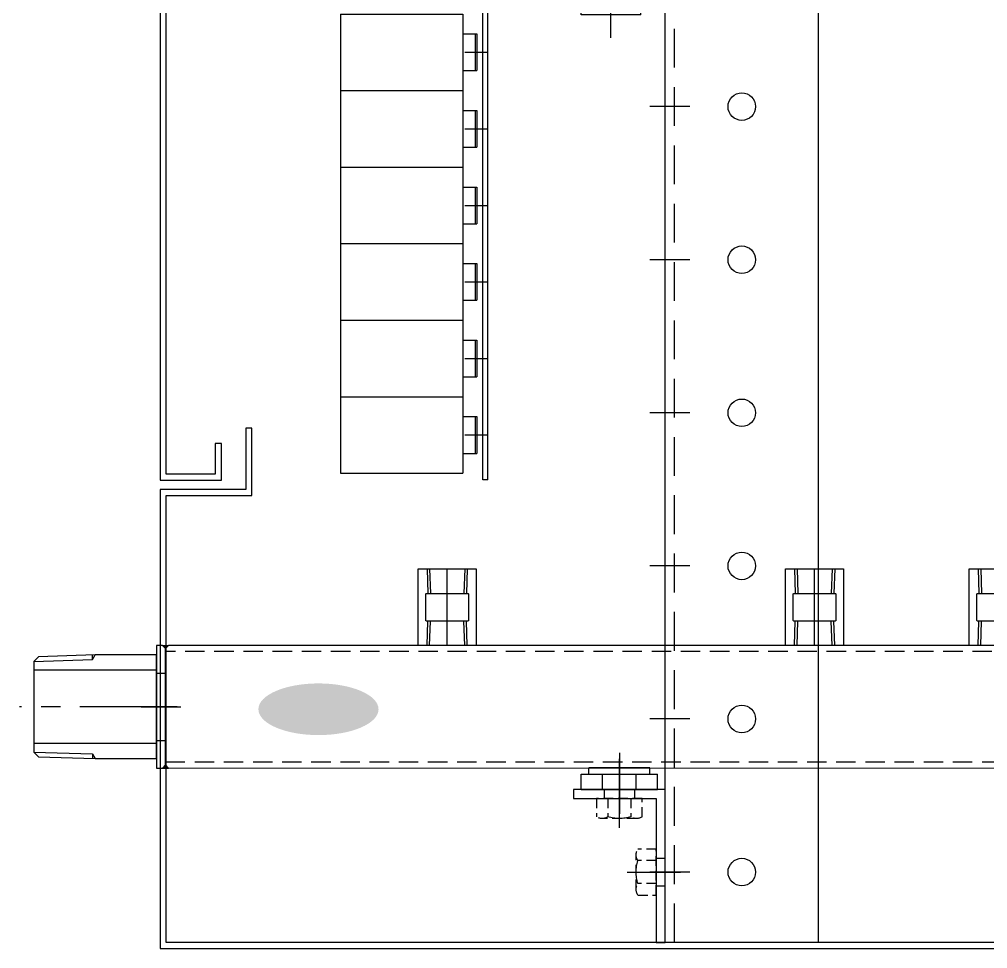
# Model space of a CAD drawing. Header units: millimetres. Extents: x 24815 to 37444, y -10619 to 6020.
# Drawn here: x 35568.8 to 35885.1, y 22 to 325.5 of the extents above; entities that cross this region are included whole.
import ezdxf

# ---------------------------------------------------------------- set-up
doc = ezdxf.new("R2010")
doc.units = ezdxf.units.MM
for name, pattern in [('CENTER', [50.8, 31.75, -6.35, 6.35, -6.35]), ('CENTER1', [10, 7, -1, 1, -1]), ('CENTER2', [28.575, 19.05, -3.175, 3.175, -3.175]), ('HIDDEN', [9.525, 6.35, -3.175]), ('HIDDEN2', [4.7625, 3.175, -1.5875]), ('HIDDENX2', [19.05, 12.7, -6.35])]:
    doc.linetypes.add(name, pattern=pattern)
for name, color, linetype in [('3', 3, 'Continuous'), ('CENTER', 1, 'CENTER'), ('HIDDEN', 2, 'HIDDEN'), ('THIN', 3, 'Continuous')]:
    doc.layers.add(name, color=color, linetype=linetype)

# ---------------------------------------------------------------- blocks, each defined once
blk = doc.blocks.new('234567890oplkjhgijsdertyuioll')
at = {"color": 140}
for p, q in [((-17498.05, 8543.32), (-17498.05, 9439.32)), ((-17448.05, 8543.32), (-17448.05, 9439.32)), ((-17448.05, 8543.32), (-17498.05, 8543.32))]:
    blk.add_line(p, q, dxfattribs=at)
at = {"color": 1}
for p, q in [((-17490.05, 8816.32), (-17503.05, 8816.32)), ((-17490.05, 8766.32), (-17503.05, 8766.32)), ((-17490.05, 8766.32), (-17503.05, 8766.32)), ((-17490.05, 8716.32), (-17503.05, 8716.32)), ((-17490.05, 8666.32), (-17503.05, 8666.32)), ((-17490.05, 8616.32), (-17503.05, 8616.32)), ((-17490.05, 8616.32), (-17503.05, 8616.32)), ((-17490.05, 8566.32), (-17503.05, 8566.32))]:
    blk.add_line(p, q, dxfattribs=at)
at = {"color": 140}
for centre in [(-17473.05, 8816.32), (-17473.05, 8766.32), (-17473.05, 8716.32), (-17473.05, 8666.32), (-17473.05, 8616.32), (-17473.05, 8566.32)]:
    blk.add_circle(centre, 4.5, dxfattribs=at)
at = {"layer": 'HIDDEN', "color": 2, "linetype": 'HIDDENX2'}
blk.add_line((-17495.05, 8543.32), (-17495.05, 9439.32), dxfattribs=at)
blk = doc.blocks.new('64tweeffddsfasdf')
at = {"layer": '3'}
for p, q in [((-17279.17, 8711.32), (-17279.17, 8691.32)), ((-17277.17, 8711.32), (-17279.17, 8711.32)), ((-17277.17, 8689.32), (-17277.17, 8711.32)), ((-17279.17, 8691.32), (-17307.17, 8691.32)), ((-17307.17, 8691.32), (-17307.17, 8541.32)), ((-17305.17, 8543.32), (-17305.17, 8689.32)), ((-17305.17, 8689.32), (-17277.17, 8689.32)), ((-16509.17, 8543.32), (-17305.17, 8543.32)), ((-17307.17, 8541.32), (-16507.17, 8541.32))]:
    blk.add_line(p, q, dxfattribs=at)
blk = doc.blocks.new('A$C7B1C76C4')
at = {"layer": '3'}
blk.add_lwpolyline([(20, -65), (20, -53), (0, -53), (0, -747), (20, -747), (20, -735), (18, -735), (18, -745), (2, -745), (2, -55), (18, -55), (18, -65), (20, -65)], dxfattribs=at)
for name, p in [('64tweeffddsfasdf', (17307.17, -9441.32)), ('234567890oplkjhgijsdertyuioll', (17663.05, -9441.32))]:
    blk.add_blockref(name, p)
blk = doc.blocks.new('esrfa')
at = {"color": 2, "linetype": 'HIDDEN2'}
for p, q in [((-4055.21, -14067.61), (-4040.2, -14067.61)), ((-4055.21, -14073.53), (-4055.21, -14067.61)), ((-4051.46, -14067.61), (-4051.46, -14073.53)), ((-4043.95, -14067.61), (-4043.95, -14073.53)), ((-4040.2, -14067.61), (-4040.2, -14073.53)), ((-4053.33, -14074.11), (-4042.08, -14074.11))]:
    blk.add_line(p, q, dxfattribs=at)
for centre, radius, start, end in [((-4053.33, -14070.79), 3.32, 235.6158, 304.3842), ((-4047.71, -14061.69), 12.42, 252.412, 287.588), ((-4042.08, -14070.79), 3.32, 235.6158, 304.3842)]:
    blk.add_arc(centre, radius, start, end, dxfattribs=at)
at = {"layer": 'CENTER'}
blk.add_line((-4047.71, -14077.11), (-4047.71, -14064.61), dxfattribs=at)
blk = doc.blocks.new('A$C67F7721E')
at = {"color": 4}
for p, q in [((0, 50), (-30, 50)), ((-30, 50), (-30, 47)), ((0, 0), (0, 50)), ((-30, 47), (-3, 47)), ((-3, 47), (-3, 0)), ((-3, 0), (0, 0))]:
    blk.add_line(p, q, dxfattribs=at)
at = {"layer": 'CENTER', "ltscale": 3}
for p, q in [((-15, 55), (-15, 42)), ((-8, 23), (5, 23))]:
    blk.add_line(p, q, dxfattribs=at)
at = {"layer": 'HIDDEN', "color": 2, "linetype": 'HIDDENX2'}
for p, q in [((-20, 50), (-20, 47)), ((-10, 50), (-10, 47)), ((-3, 27.5), (0, 27.5)), ((-3, 18.5), (0, 18.5))]:
    blk.add_line(p, q, dxfattribs=at)
at = {"xscale": -1}
blk.add_blockref('esrfa', (-4062.71, 14114.61), dxfattribs=at)
at = {"xscale": -1, "rotation": 270}
blk.add_blockref('esrfa', (14064.61, 4070.71), dxfattribs=at)
blk = doc.blocks.new('A$C62CF4D3B')
at = {"color": 4}
for p, q in [((0, 27), (-30, 27)), ((-30, 27), (-30, 24)), ((0, -23), (0, 27)), ((-30, 24), (-3, 24)), ((-3, 24), (-3, -23)), ((-3, -23), (0, -23))]:
    blk.add_line(p, q, dxfattribs=at)
at = {"layer": 'CENTER', "ltscale": 3}
for p, q in [((-15, 32), (-15, 19)), ((-8, 0), (5, 0))]:
    blk.add_line(p, q, dxfattribs=at)
at = {"layer": 'HIDDEN', "color": 2, "linetype": 'HIDDENX2'}
for p, q in [((-20, 27), (-20, 24)), ((-10, 27), (-10, 24)), ((-3, 4.5), (0, 4.5)), ((-3, -4.5), (0, -4.5))]:
    blk.add_line(p, q, dxfattribs=at)
blk.add_blockref('A$C67F7721E', (0, -23))
at = {"xscale": -1}
blk.add_blockref('esrfa', (-4062.71, 14091.61), dxfattribs=at)
at = {"xscale": -1, "rotation": 270}
blk.add_blockref('esrfa', (14064.61, 4047.71), dxfattribs=at)
blk = doc.blocks.new('A$C58335CE3')
at = {"color": 32}
for p, q in [((0, 12.5), (0, -12.5)), ((0, 12.5, 0), (5, 12.5, 0)), ((5, 12.5), (5, -12.5)), ((0, -12.5, 0), (5, -12.5, 0))]:
    blk.add_line(p, q, dxfattribs=at)
at = {"color": 2, "linetype": 'HIDDEN'}
for p, q in [((0, 5.5, 0), (5, 5.5, 0)), ((0, -5.5, 0), (5, -5.5, 0))]:
    blk.add_line(p, q, dxfattribs=at)
at = {"color": 1}
blk.add_line((-5, 0, 0), (10, 0, 0), dxfattribs=at)
blk = doc.blocks.new('rcw345trcw45t')
for p, q in [((53002.75, -14361.01), (52983.75, -14361.01)), ((52983.75, -14361.01), (52983.75, -14386.01)), ((52987.52, -14361.01), (52987.77, -14369.01)), ((52998.97, -14361.01), (52998.72, -14369.01)), ((53002.75, -14386.01), (53002.75, -14361.01)), ((52987.52, -14386.01), (52987.77, -14378.01)), ((52998.97, -14386.01), (52998.72, -14378.01)), ((52983.75, -14386.01), (53002.75, -14386.01))]:
    blk.add_line(p, q)
blk.add_lwpolyline([(52986.25, -14377.76, 0.414214), (52986.5, -14378.01), (53000, -14378.01, 0.414214), (53000.25, -14377.76), (53000.25, -14369.26, 0.414214), (53000, -14369.01), (52986.5, -14369.01, 0.414214), (52986.25, -14369.26)], format="xyb", close=True)
at = {"layer": 'CENTER'}
blk.add_lwpolyline([(52993.25, -14386.01), (52993.25, -14378.01), (52993.25, -14369.01), (52993.25, -14361.01)], dxfattribs=at)
at = {"layer": 'THIN'}
for p, q in [((52986.67, -14361.01), (52986.92, -14369.01)), ((52999.83, -14361.01), (52999.58, -14369.01)), ((52986.67, -14386.01), (52986.92, -14378.01)), ((52999.83, -14386.01), (52999.58, -14378.01))]:
    blk.add_line(p, q, dxfattribs=at)
blk = doc.blocks.new('A$C13BB0B43')
for p, q in [((0, -17), (0, 17)), ((0, 17), (20, 17)), ((20.87, 15.42), (20.87, 16.9)), ((0, 12), (40, 12)), ((0, -12), (40, -12)), ((20.87, -15.42), (20.87, -16.9)), ((0, -17), (20, -17))]:
    blk.add_line(p, q)
blk.add_lwpolyline([(20, 17), (20, 16.92), (38.47, 16.35), (40, 14.82), (40, -14.82), (38.47, -16.35), (20, -16.92), (20, -17)])
at = {"layer": 'CENTER'}
blk.add_line((-6.81, 0), (44.74, 0), dxfattribs=at)
at = {"layer": 'THIN'}
for points in [[(40, 14.82), (20.87, 15.42), (20, 16.92)], [(40, -14.82), (20.87, -15.42), (20, -16.92)]]:
    blk.add_lwpolyline(points, dxfattribs=at)
blk = doc.blocks.new('A$C67533663')
for points in [[(-187, 41), (-188, 42), (-186, 42)], [(302, 40.99), (303, 41.99), (301, 41.99)], [(-186, 2), (-187, 3), (-188, 2)], [(301, 1.99), (302, 2.99), (303, 1.99)]]:
    blk.add_hatch(color=256).paths.add_polyline_path(points)
h = blk.add_hatch(color=1)
edge = h.paths.add_edge_path()
edge.add_ellipse((252.04, 21.18), major_axis=(19.62, 0), ratio=0.430244, start_angle=0, end_angle=360, ccw=False)
for p, q in [((-188, 42), (-186, 42)), ((303, 41.99), (301, 41.99)), ((-188, 2), (-186, 2)), ((-10, 0), (-10, 2)), ((-10, 2), (10, 2)), ((10, 0), (-10, 0)), ((10, 0), (10, 2)), ((143.76, 0), (143.76, 2)), ((143.76, 2), (163.76, 2)), ((163.76, 0), (163.76, 2)), ((303, 1.99), (301, 1.99)), ((163.76, 0), (143.76, 0))]:
    blk.add_line(p, q)
at = {"color": 2, "linetype": 'HIDDEN2', "ltscale": 2}
for p, q in [((-187, 40), (302, 39.99)), ((305, 32.99), (302, 32.99)), ((305, 10.99), (302, 10.99)), ((302, 3.99), (-187, 4))]:
    blk.add_line(p, q, dxfattribs=at)
at = {"color": 1, "linetype": 'CENTER1', "ltscale": 2}
blk.add_line((310, 21.99), (297, 21.99), dxfattribs=at)
at = {"color": 1, "linetype": 'CENTER1'}
for p, q in [((0, 7), (0, -5)), ((153.76, 7), (153.76, -5))]:
    blk.add_line(p, q, dxfattribs=at)
for points in [[(-188, 42), (-190, 42), (-190, 2), (-188, 2), (-187, 3), (-187, 41)], [(-186, 42), (301, 41.99), (302, 40.99), (302, 2.99), (301, 1.99), (-186, 2), (-187, 3), (-187, 41)], [(303, 41.99), (305, 41.99), (305, 1.99), (303, 1.99), (302, 2.99), (302, 40.99)]]:
    blk.add_lwpolyline(points, close=True)
for name, p in [('rcw345trcw45t', (-53143.25, 14428.01)), ('rcw345trcw45t', (-53083.25, 14428.01)), ('rcw345trcw45t', (-53023.25, 14428.01)), ('rcw345trcw45t', (-52963.25, 14428.01)), ('rcw345trcw45t', (-52903.25, 14428.01)), ('A$C13BB0B43', (305, 21.99))]:
    blk.add_blockref(name, p)
blk = doc.blocks.new('A$C03E404C8')
for points in [[(-187, 41), (-188, 42), (-186, 42)], [(-187, 41), (-188, 42), (-186, 42)], [(302, 40.99), (303, 41.99), (301, 41.99)], [(302, 40.99), (303, 41.99), (301, 41.99)], [(-186, 2), (-187, 3), (-188, 2)], [(-186, 2), (-187, 3), (-188, 2)], [(301, 1.99), (302, 2.99), (303, 1.99)], [(301, 1.99), (302, 2.99), (303, 1.99)]]:
    blk.add_hatch(color=256).paths.add_polyline_path(points)
h = blk.add_hatch(color=5)
edge = h.paths.add_edge_path()
edge.add_ellipse((252.04, 21.18), major_axis=(19.62, 0), ratio=0.430244, start_angle=0, end_angle=360, ccw=False)
h = blk.add_hatch(color=5)
edge = h.paths.add_edge_path()
edge.add_ellipse((252.04, 21.18), major_axis=(19.62, 0), ratio=0.430244, start_angle=0, end_angle=360, ccw=False)
for p, q in [((-188, 42), (-186, 42)), ((-188, 42), (-186, 42)), ((303, 41.99), (301, 41.99)), ((303, 41.99), (301, 41.99)), ((-188, 2), (-186, 2)), ((-188, 2), (-186, 2)), ((-10, 0), (-10, 2)), ((-10, 2), (10, 2)), ((-10, 0), (-10, 2)), ((-10, 2), (10, 2)), ((10, 0), (-10, 0)), ((10, 0), (-10, 0)), ((10, 0), (10, 2)), ((10, 0), (10, 2)), ((143.76, 0), (143.76, 2)), ((143.76, 2), (163.76, 2)), ((143.76, 0), (143.76, 2)), ((143.76, 2), (163.76, 2)), ((163.76, 0), (163.76, 2)), ((163.76, 0), (163.76, 2)), ((303, 1.99), (301, 1.99)), ((303, 1.99), (301, 1.99)), ((163.76, 0), (143.76, 0)), ((163.76, 0), (143.76, 0))]:
    blk.add_line(p, q)
at = {"color": 2, "linetype": 'HIDDEN2', "ltscale": 2}
for p, q in [((-187, 40), (302, 39.99)), ((-187, 40), (302, 39.99)), ((305, 32.99), (302, 32.99)), ((305, 32.99), (302, 32.99)), ((305, 10.99), (302, 10.99)), ((305, 10.99), (302, 10.99)), ((302, 3.99), (-187, 4)), ((302, 3.99), (-187, 4))]:
    blk.add_line(p, q, dxfattribs=at)
at = {"color": 1, "linetype": 'CENTER1', "ltscale": 2}
blk.add_line((310, 21.99), (297, 21.99), dxfattribs=at)
blk.add_line((310, 21.99), (297, 21.99), dxfattribs=at)
at = {"color": 1, "linetype": 'CENTER1'}
for p, q in [((0, 7), (0, -5)), ((0, 7), (0, -5)), ((153.76, 7), (153.76, -5)), ((153.76, 7), (153.76, -5))]:
    blk.add_line(p, q, dxfattribs=at)
for points in [[(-188, 42), (-190, 42), (-190, 2), (-188, 2), (-187, 3), (-187, 41)], [(-188, 42), (-190, 42), (-190, 2), (-188, 2), (-187, 3), (-187, 41)], [(-186, 42), (301, 41.99), (302, 40.99), (302, 2.99), (301, 1.99), (-186, 2), (-187, 3), (-187, 41)], [(-186, 42), (301, 41.99), (302, 40.99), (302, 2.99), (301, 1.99), (-186, 2), (-187, 3), (-187, 41)], [(303, 41.99), (305, 41.99), (305, 1.99), (303, 1.99), (302, 2.99), (302, 40.99)], [(303, 41.99), (305, 41.99), (305, 1.99), (303, 1.99), (302, 2.99), (302, 40.99)]]:
    blk.add_lwpolyline(points, close=True)
for name, p in [('rcw345trcw45t', (-53143.25, 14428.01)), ('rcw345trcw45t', (-53143.25, 14428.01)), ('rcw345trcw45t', (-53083.25, 14428.01)), ('rcw345trcw45t', (-53083.25, 14428.01)), ('rcw345trcw45t', (-53023.25, 14428.01)), ('rcw345trcw45t', (-53023.25, 14428.01)), ('rcw345trcw45t', (-52963.25, 14428.01)), ('rcw345trcw45t', (-52963.25, 14428.01)), ('rcw345trcw45t', (-52903.25, 14428.01)), ('rcw345trcw45t', (-52903.25, 14428.01)), ('rcw345trcw45t', (-52783.25, 14428.01)), ('A$C13BB0B43', (305, 21.99)), ('A$C13BB0B43', (305, 21.99))]:
    blk.add_blockref(name, p)
blk = doc.blocks.new('4t4w5yt')
at = {"color": 4}
for p, q in [((452.62, 718.71), (452.62, 612.71)), ((452.62, 718.71), (475.62, 718.71)), ((470.62, 718.71), (470.62, 612.71)), ((475.62, 718.71), (475.62, 612.71)), ((446.12, 704.71), (446.12, 626.71)), ((446.12, 704.71), (452.62, 704.71)), ((445.12, 701.71), (445.12, 685.71)), ((445.12, 685.71), (445.12, 701.71)), ((445.12, 701.71), (446.12, 701.71)), ((445.12, 685.71), (446.12, 685.71)), ((445.12, 657.71), (445.12, 673.71)), ((445.12, 673.71), (445.12, 657.71)), ((445.12, 673.71), (446.12, 673.71)), ((445.12, 657.71), (446.12, 657.71)), ((445.12, 645.71), (446.12, 645.71)), ((445.12, 645.71), (445.12, 629.71)), ((445.12, 629.71), (445.12, 645.71)), ((445.12, 629.71), (446.12, 629.71)), ((452.62, 626.71), (446.12, 626.71)), ((452.62, 612.71), (475.62, 612.71))]:
    blk.add_line(p, q, dxfattribs=at)
at = {"color": 1, "linetype": 'CENTER'}
for p, q in [((477.45, 712.21), (466.78, 712.21)), ((458.24, 693.71), (440.85, 693.71)), ((458.24, 665.71), (440.85, 665.71)), ((458.24, 637.71), (440.85, 637.71)), ((477.71, 619.21), (466.78, 619.21))]:
    blk.add_line(p, q, dxfattribs=at)
blk = doc.blocks.new('AEFAES')
h = blk.add_hatch()
h.set_pattern_fill('ANSI31', color=256, style=0)
h.set_pattern_definition([(315, (-3720.565, -10788.0357), (-2.245064, -2.245064), [])])
edge = h.paths.add_edge_path()
edge.add_arc((-4454.4, -12420.41), 6.5, 180, 360)
edge.add_line((-4447.9, -12420.41), (-4447.9, -12400.41))
edge.add_arc((-4454.4, -12400.41), 6.5, 0, 180)
edge.add_line((-4460.9, -12400.41), (-4460.9, -12420.41))
edge = h.paths.add_edge_path()
edge.add_arc((-4454.4, -12383.41), 6.5, 180, 360)
edge.add_line((-4447.9, -12383.41), (-4447.9, -12363.41))
edge.add_arc((-4454.4, -12363.41), 6.5, 0, 180)
edge.add_line((-4460.9, -12363.41), (-4460.9, -12383.41))
at = {"color": 1, "linetype": 'CENTER2'}
for p, q in [((-4454.4, -12454.49), (-4454.4, -12329.63)), ((-4470.81, -12345.41), (-4436.21, -12345.41)), ((-4470.81, -12391.91), (-4436.21, -12391.91)), ((-4470.81, -12438.41), (-4436.21, -12438.41))]:
    blk.add_line(p, q, dxfattribs=at)
at = {"color": 1}
for p, q in [((-4464.15, -12446.91), (-4464.15, -12336.91)), ((-4444.65, -12336.91), (-4464.15, -12336.91)), ((-4444.65, -12446.91), (-4444.65, -12336.91)), ((-4460.9, -12383.41), (-4460.9, -12363.41)), ((-4447.9, -12383.41), (-4447.9, -12363.41)), ((-4460.9, -12400.41), (-4460.9, -12420.41)), ((-4447.9, -12400.41), (-4447.9, -12420.41)), ((-4444.65, -12446.91), (-4464.15, -12446.91))]:
    blk.add_line(p, q, dxfattribs=at)
at = {"color": 3}
for centre in [(-4454.4, -12363.91), (-4454.4, -12382.91), (-4454.4, -12400.91), (-4454.4, -12419.91)]:
    blk.add_circle(centre, 5, dxfattribs=at)
at = {"color": 1}
for centre, start, end in [((-4454.4, -12363.41), 0, 180), ((-4454.4, -12383.41), 180, 0), ((-4454.4, -12400.41), 0, 180), ((-4454.4, -12420.41), 180, 0)]:
    blk.add_arc(centre, 6.5, start, end, dxfattribs=at)
blk.add_blockref('4t4w5yt', (-4939.77, -13057.62))
blk = doc.blocks.new('a344b6rybr56y')
for p, q in [((56915.34, 1652.38), (56940.34, 1652.38)), ((56915.34, 1652.38), (56915.34, 1612.38)), ((56940.34, 1652.38), (56940.34, 1612.38)), ((56915.34, 1612.38), (56940.34, 1612.38)), ((56921.84, 1612.38), (56921.84, 1607.88)), ((56933.84, 1612.38), (56933.84, 1607.88)), ((56921.84, 1608.38), (56933.84, 1608.38)), ((56921.84, 1607.88), (56933.84, 1607.88))]:
    blk.add_line(p, q)
at = {"layer": 'CENTER', "color": 1, "linetype": 'CENTER', "ltscale": 3}
blk.add_line((56927.84, 1611.78), (56927.84, 1604.54), dxfattribs=at)
blk = doc.blocks.new('A$C73617800')
at = {"color": 3}
for p, q in [((-1.6, -218.9), (-1.6, 0)), ((-1.6, 0), (0, 0)), ((0, -218.9), (0, 0)), ((0, -218.9), (-1.6, -218.9))]:
    blk.add_line(p, q, dxfattribs=at)
at = {"color": 1, "linetype": 'CENTER1'}
for p, q in [((-5.95, -12), (4.35, -12)), ((-5.95, -40), (4.35, -40))]:
    blk.add_line(p, q, dxfattribs=at)
at = {"extrusion": (0, 0, -1), "zscale": -1, "rotation": 270}
for p in [(-1604.28, 56848.59), (-1604.28, 56823.59), (-1604.28, 56798.59), (-1604.28, 56773.59), (-1604.28, 56748.6), (-1604.28, 56723.6)]:
    blk.add_blockref('a344b6rybr56y', p, dxfattribs=at)
blk = doc.blocks.new('A$C30605574')
for name, p in [('AEFAES', (4436.65, 11901.91)), ('A$C73617800', (-58, -478))]:
    blk.add_blockref(name, p)

msp = doc.modelspace()

# ---------------------------------------------------------------- block references
for name, p in [('A$C7B1C76C4', (35614.76773, 922.01411)), ('A$C30605574', (35779.76773, 872.01411)), ('A$C62CF4D3B', (35779.76773, 47.01411))]:
    msp.add_blockref(name, p)
at = {"xscale": -1}
for name in ['A$C67533663', 'A$C03E404C8']:
    msp.add_blockref(name, (35918.52692, 79.01411), dxfattribs=at)
at = {"rotation": 90}
msp.add_blockref('A$C58335CE3', (35764.76773, 74.01411), dxfattribs=at)

doc.saveas('drawing.dxf')
